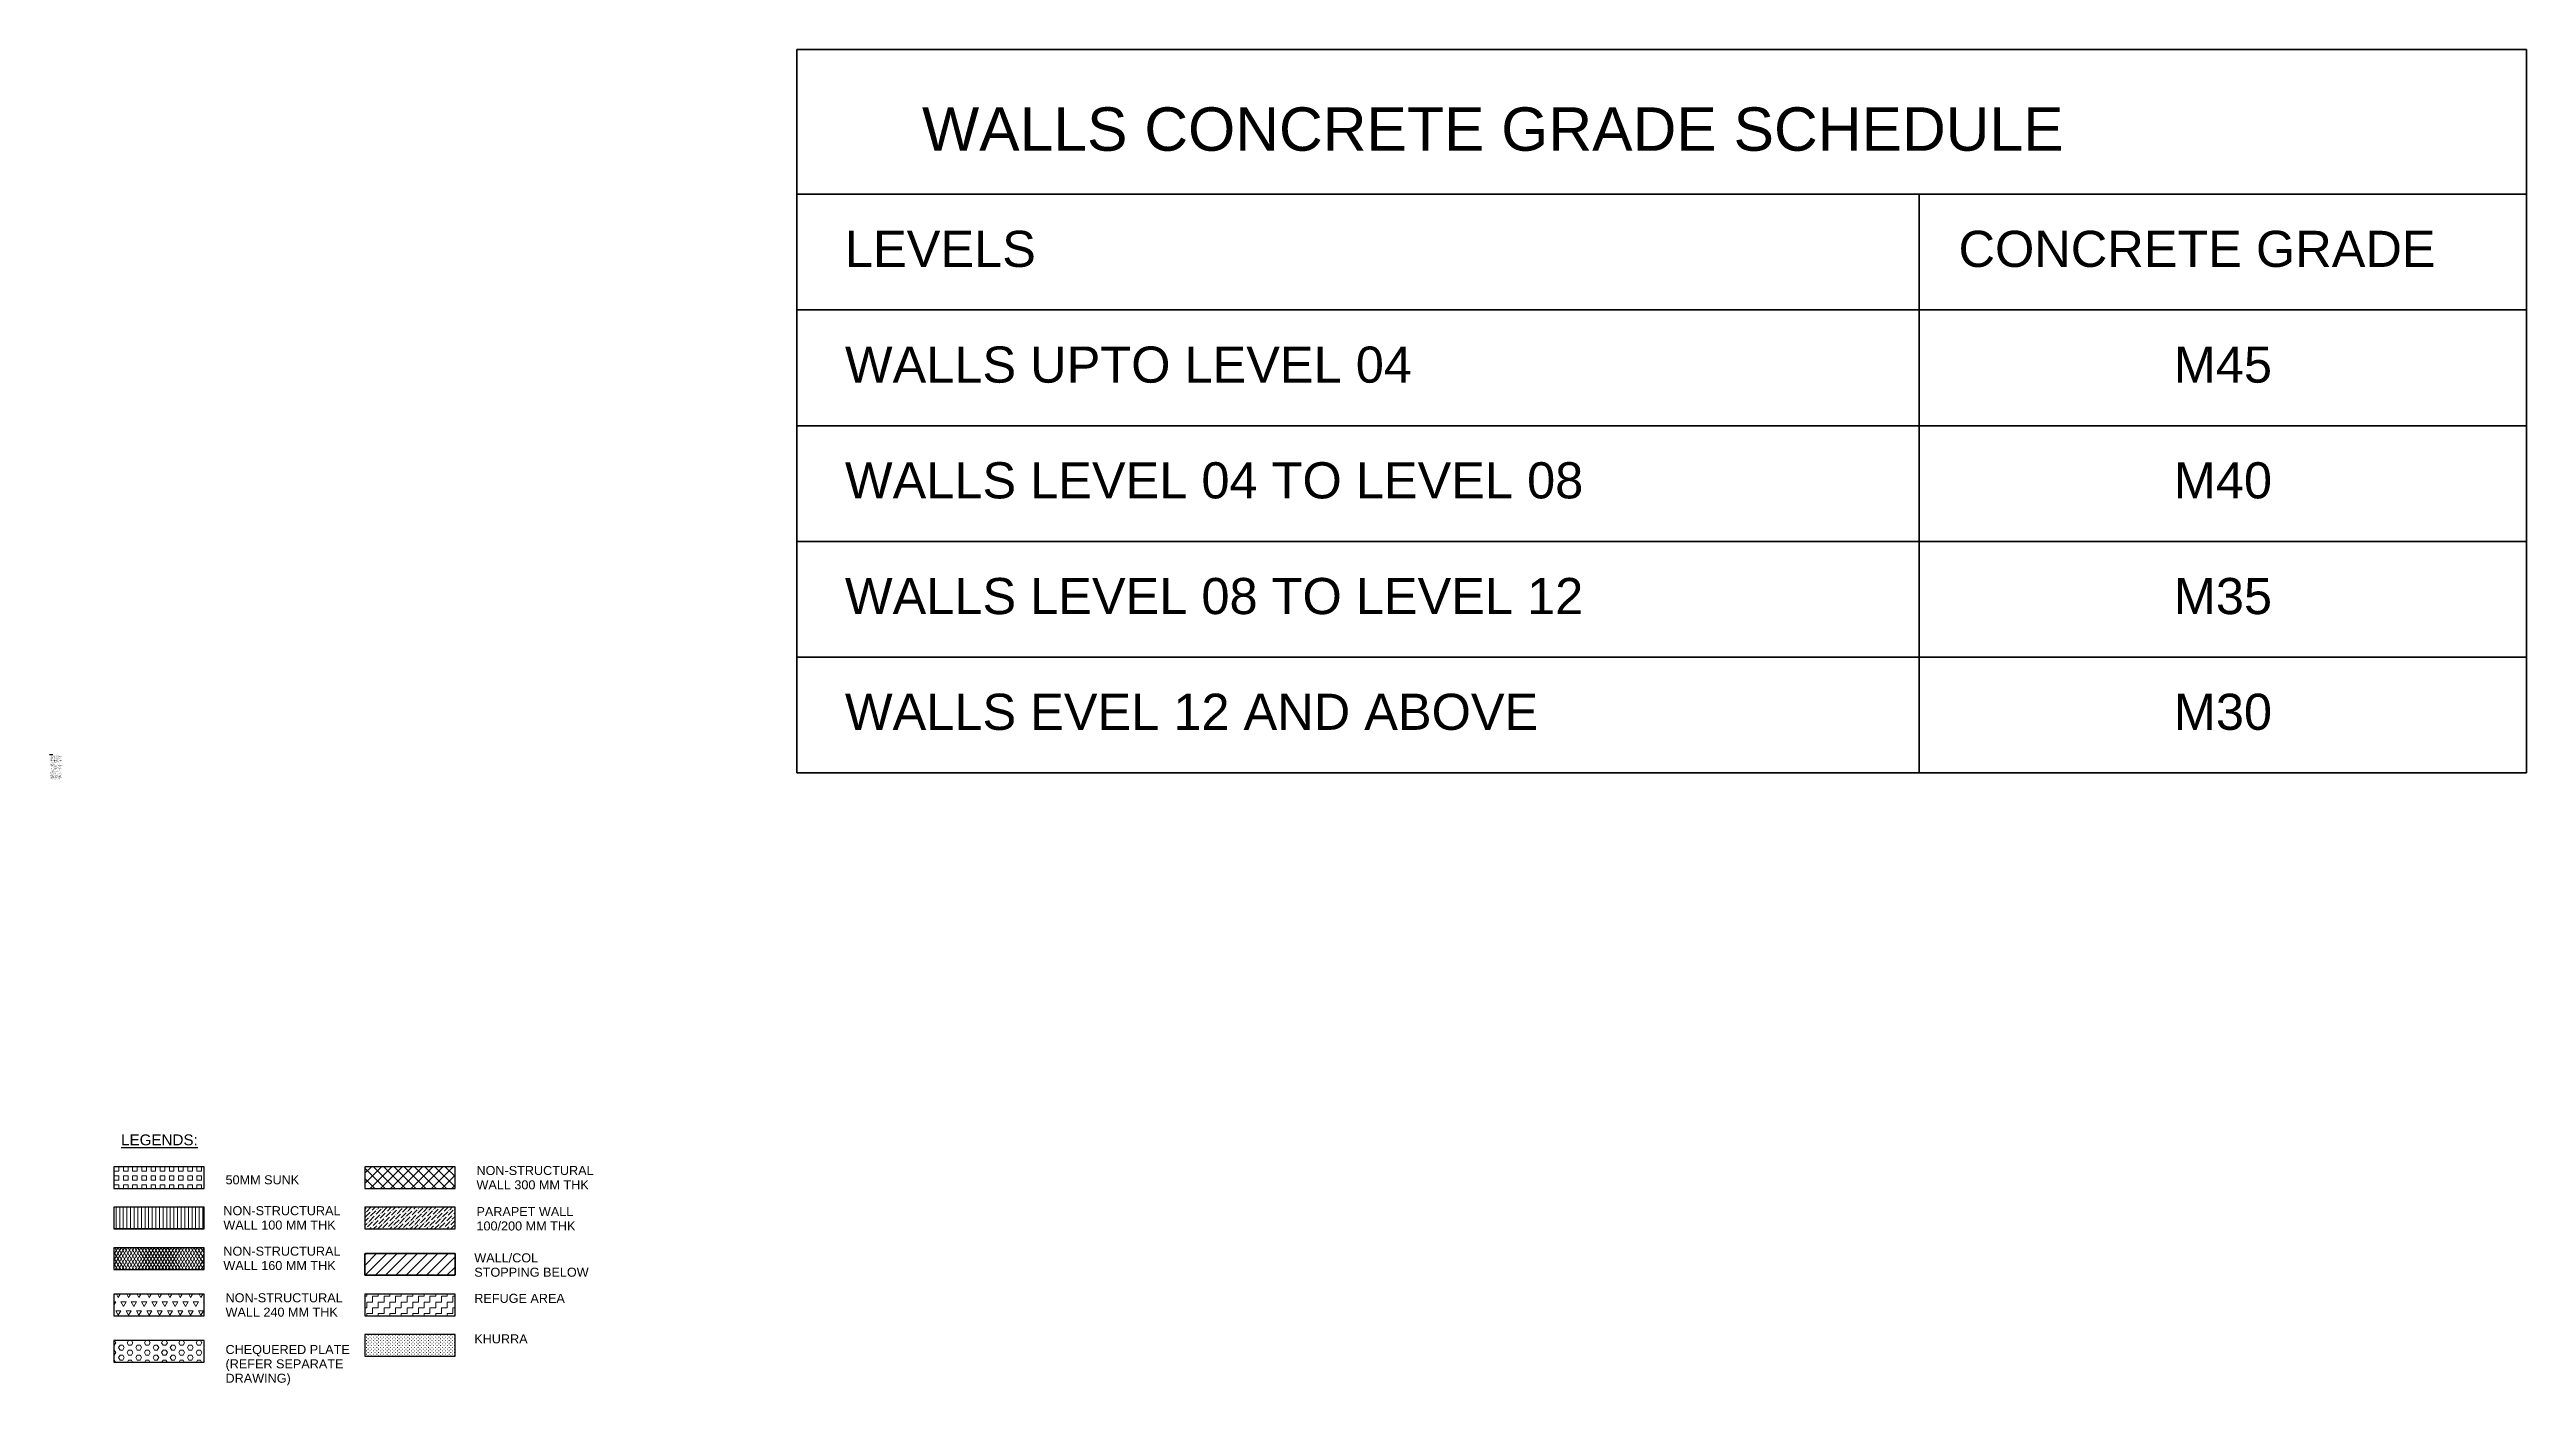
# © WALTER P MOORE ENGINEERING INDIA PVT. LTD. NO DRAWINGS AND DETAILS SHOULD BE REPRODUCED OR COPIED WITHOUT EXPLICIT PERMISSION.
# Model space of a CAD drawing. Header units: millimetres. Extents: x 464749 to 583467, y -95146 to 240958.
# Drawn here: x 507404 to 524531, y 6011 to 15246 of the extents above.
import ezdxf

# ---------------------------------------------------------------- set-up
doc = ezdxf.new("R2010")
doc.units = ezdxf.units.MM
doc.linetypes.add('_Hidden 1_8_', pattern=[4.7625, 3.175, -1.5875])
for name, color, linetype, lineweight in [('A-DETL', 90, 'Continuous', 13), ('A-DETL-GENF', 92, 'Continuous', 9), ('G-ANNO-TEXT', 231, 'Continuous', 13)]:
    doc.layers.add(name, color=color, linetype=linetype, lineweight=lineweight)
doc.styles.add('Arial_4', font='arial.ttf', dxfattribs={"height": 2.5})
doc.styles.add('Arial_5', font='arial.ttf', dxfattribs={"height": 75})
doc.styles.add('Arial_6', font='arial.ttf', dxfattribs={"height": 62.5})
doc.styles.add('Arial_7', font='arial.ttf', dxfattribs={"height": 300})
doc.styles.add('Arial_8', font='arial.ttf', dxfattribs={"height": 250})
doc.styles.add('Arial_B', font='arialbd.ttf', dxfattribs={"height": 2.5})

msp = doc.modelspace()

# ---------------------------------------------------------------- hatches: boundary and pattern name
at = {"layer": 'A-DETL-GENF', "lineweight": 13}
h = msp.add_hatch(dxfattribs=at)
h.set_pattern_fill('FP_93', color=253, style=0, pattern_type=2)
h.set_pattern_definition([(0, (499914.43, 0), (0, 31.75), [31.75, -31.75]), (90, (499914.43, 0), (-31.75, 2e-15), [31.75, -31.75])])
h.paths.add_polyline_path([(508473.2, 7372.9), (508473.2, 7522.9), (507849.3, 7522.9), (507849.3, 7372.9)], flags=0)
at = {"layer": 'A-DETL-GENF', "lineweight": 18}
h = msp.add_hatch(dxfattribs=at)
h.set_pattern_fill('FP_95', color=53, style=0, pattern_type=2)
h.set_pattern_definition([(45, (499914.43, 0), (-35.35534, 35.35534), []), (135, (499914.43, 0), (-35.35534, -35.35534), [])])
h.paths.add_polyline_path([(510208.2, 7372.9), (510208.2, 7522.9), (509584.3, 7522.9), (509584.3, 7372.9)], flags=0)
h = msp.add_hatch(dxfattribs=at)
h.set_pattern_fill('FP_97', color=53, style=0, pattern_type=2)
h.set_pattern_definition([(90, (499914.431, 0), (-25, 2e-15), [])])
h.paths.add_polyline_path([(508473.2, 7092.9), (508473.2, 7242.9), (507849.3, 7242.9), (507849.3, 7092.9)], flags=0)
h = msp.add_hatch(dxfattribs=at)
h.set_pattern_fill('FP_94', color=53, style=0, pattern_type=2)
h.set_pattern_definition([(45, (499914.431, 0), (10.52387, 38.587524), [49.609, -9.922, 0.838, -9.084])])
h.paths.add_polyline_path([(510208.2, 7092.9), (510208.2, 7242.9), (509584.3, 7242.9), (509584.3, 7092.9)], flags=0)
at = {"layer": 'A-DETL-GENF', "lineweight": 13}
h = msp.add_hatch(dxfattribs=at)
h.set_pattern_fill('FP_98', color=253, style=0, pattern_type=2)
h.set_pattern_definition([(60, (499914.431, 0), (-17.185408, 9.922), []), (120, (499914.431, 0), (-17.185408, -9.922), [])])
h.paths.add_polyline_path([(508473.2, 6812.9), (508473.2, 6962.9), (507849.3, 6962.9), (507849.3, 6812.9)], flags=0)
h = msp.add_hatch(dxfattribs=at)
h.set_pattern_fill('FP_96', color=253, style=0, pattern_type=2)
h.set_pattern_definition([(45, (499914.43, 0), (-35.35534, 35.35534), [])])
h.paths.add_polyline_path([(510208.2, 6772.9), (510208.2, 6922.9), (509584.3, 6922.9), (509584.3, 6772.9)], flags=0)
h = msp.add_hatch(dxfattribs=at)
h.set_pattern_fill('FP_99', color=253, style=0, pattern_type=2)
h.set_pattern_definition([(60, (499914.43, 0), (-35.7189, 61.86706), [35.719, -35.719]), (120, (499914.43, 0), (-71.4379, 6e-05), [35.719, -35.719]), (0, (499896.57, 30.93), (35.719, 61.867), [35.719, -35.719])])
h.paths.add_polyline_path([(508473.2, 6492.9), (508473.2, 6642.9), (507849.3, 6642.9), (507849.3, 6492.9)], flags=0)
h = msp.add_hatch(dxfattribs=at)
h.set_pattern_fill('FP_100', color=253, style=0, pattern_type=2)
h.set_pattern_definition([(0, (499914.43, 0), (39.687, 39.687), [39.687, -39.687]), (90, (499954.12, 0), (-39.687, 39.688), [39.687, -39.687])])
h.paths.add_polyline_path([(510208.2, 6492.9), (510208.2, 6642.9), (509584.3, 6642.9), (509584.3, 6492.9)], flags=0)
at = {"layer": 'A-DETL-GENF', "lineweight": 18}
h = msp.add_hatch(dxfattribs=at)
h.set_pattern_fill('FP_102', style=0, pattern_type=2)
h.set_pattern_definition([(0, (499914.431, 0), (23.812, 23.812), [2.977, -20.836]), (0, (499926.337, 11.906), (23.812, 23.812), [2.977, -20.836])])
h.paths.add_polyline_path([(510208.2, 6212.9), (510208.2, 6362.9), (509584.3, 6362.9), (509584.3, 6212.9)], flags=0)
at = {"layer": 'A-DETL-GENF', "lineweight": 13}
h = msp.add_hatch(dxfattribs=at)
h.set_pattern_fill('FP_101', color=253, style=0, pattern_type=2)
h.set_pattern_definition([(0, (499914.43, 0), (0, 34.37), [19.844, -39.687]), (120, (499914.43, 0), (-29.76529, -17.185), [19.844, -39.688]), (60, (499934.275, 0), (-29.76529, 17.185), [19.844, -39.687])])
h.paths.add_polyline_path([(508473.2, 6172.9), (508473.2, 6322.9), (507849.3, 6322.9), (507849.3, 6172.9)], flags=0)

# ---------------------------------------------------------------- linework, layer by layer
at = {"layer": 'A-DETL', "lineweight": 50}
for p, q in [((512570.6, 15245.9), (524530.6, 15245.9)), ((512570.6, 10245.9), (512570.6, 15245.9)), ((524530.6, 15245.9), (524530.6, 10245.9)), ((512570.6, 14245.9), (524530.6, 14245.9)), ((520330.6, 14245.9), (520330.6, 10245.9)), ((512570.6, 13445.9), (524530.6, 13445.9)), ((512570.6, 12645.9), (524530.6, 12645.9)), ((512570.6, 11845.9), (524530.6, 11845.9)), ((512570.6, 11045.9), (524530.6, 11045.9)), ((512570.6, 10245.9), (524530.6, 10245.9))]:
    msp.add_line(p, q, dxfattribs=at)
at = {"layer": 'A-DETL', "lineweight": 25}
for p, q in [((508473.2, 7522.9), (507849.3, 7522.9)), ((507849.3, 7522.9), (507849.3, 7372.9)), ((508473.2, 7522.9), (507849.3, 7522.9)), ((507849.3, 7522.9), (507849.3, 7372.9)), ((507849.3, 7372.9), (508473.2, 7372.9)), ((507849.3, 7372.9), (508473.2, 7372.9)), ((508473.2, 7372.9), (508473.2, 7522.9)), ((508473.2, 7372.9), (508473.2, 7522.9)), ((510208.2, 7522.9), (509584.3, 7522.9)), ((509584.3, 7522.9), (509584.3, 7372.9)), ((510208.2, 7522.9), (509584.3, 7522.9)), ((509584.3, 7522.9), (509584.3, 7372.9)), ((509584.3, 7372.9), (510208.2, 7372.9)), ((509584.3, 7372.9), (510208.2, 7372.9)), ((510208.2, 7372.9), (510208.2, 7522.9)), ((510208.2, 7372.9), (510208.2, 7522.9)), ((508473.2, 7242.9), (507849.3, 7242.9)), ((507849.3, 7242.9), (507849.3, 7092.9)), ((508473.2, 7242.9), (507849.3, 7242.9)), ((507849.3, 7242.9), (507849.3, 7092.9)), ((508473.2, 7092.9), (508473.2, 7242.9)), ((508473.2, 7092.9), (508473.2, 7242.9)), ((510208.2, 7242.9), (509584.3, 7242.9)), ((509584.3, 7242.9), (509584.3, 7092.9)), ((510208.2, 7242.9), (509584.3, 7242.9)), ((509584.3, 7242.9), (509584.3, 7092.9)), ((510208.2, 7092.9), (510208.2, 7242.9)), ((510208.2, 7092.9), (510208.2, 7242.9)), ((507849.3, 7092.9), (508473.2, 7092.9)), ((508473.2, 7092.9), (507849.3, 7092.9)), ((509584.3, 7092.9), (510208.2, 7092.9)), ((509584.3, 7092.9), (510208.2, 7092.9)), ((508473.2, 6962.9), (507849.3, 6962.9)), ((507849.3, 6962.9), (507849.3, 6812.9)), ((508473.2, 6962.9), (507849.3, 6962.9)), ((507849.3, 6962.9), (507849.3, 6812.9)), ((508473.2, 6812.9), (508473.2, 6962.9)), ((508473.2, 6812.9), (508473.2, 6962.9)), ((507849.3, 6812.9), (508473.2, 6812.9)), ((507849.3, 6812.9), (508473.2, 6812.9)), ((508473.2, 6642.9), (507849.3, 6642.9)), ((507849.3, 6642.9), (507849.3, 6492.9)), ((508473.2, 6642.9), (507849.3, 6642.9)), ((507849.3, 6642.9), (507849.3, 6492.9)), ((508473.2, 6492.9), (508473.2, 6642.9)), ((508473.2, 6492.9), (508473.2, 6642.9)), ((510208.2, 6642.9), (509584.3, 6642.9)), ((509584.3, 6642.9), (509584.3, 6492.9)), ((510208.2, 6642.9), (509584.3, 6642.9)), ((509584.3, 6642.9), (509584.3, 6492.9)), ((510208.2, 6492.9), (510208.2, 6642.9)), ((510208.2, 6492.9), (510208.2, 6642.9)), ((507849.3, 6492.9), (508473.2, 6492.9)), ((507849.3, 6492.9), (508473.2, 6492.9)), ((509584.3, 6492.9), (510208.2, 6492.9)), ((509584.3, 6492.9), (510208.2, 6492.9)), ((510208.2, 6362.9), (509584.3, 6362.9)), ((509584.3, 6362.9), (509584.3, 6212.9)), ((510208.2, 6212.9), (510208.2, 6362.9)), ((508473.2, 6322.9), (507849.3, 6322.9)), ((507849.3, 6322.9), (507849.3, 6172.9)), ((508473.2, 6322.9), (507849.3, 6322.9)), ((507849.3, 6322.9), (507849.3, 6172.9)), ((507849.3, 6172.9), (508473.2, 6172.9)), ((507849.3, 6172.9), (508473.2, 6172.9)), ((508473.2, 6172.9), (508473.2, 6322.9)), ((508473.2, 6172.9), (508473.2, 6322.9)), ((509584.3, 6212.9), (510208.2, 6212.9))]:
    msp.add_line(p, q, dxfattribs=at)
at = {"layer": 'A-DETL', "linetype": '_Hidden 1_8_', "lineweight": 35}
for p, q in [((510208.2, 6922.9), (509584.3, 6922.9)), ((509584.3, 6922.9), (509584.3, 6772.9)), ((510208.2, 6922.9), (509584.3, 6922.9)), ((509584.3, 6922.9), (509584.3, 6772.9)), ((510208.2, 6772.9), (510208.2, 6922.9)), ((510208.2, 6772.9), (510208.2, 6922.9)), ((509584.3, 6772.9), (510208.2, 6772.9)), ((509584.3, 6772.9), (510208.2, 6772.9))]:
    msp.add_line(p, q, dxfattribs=at)

# ---------------------------------------------------------------- texts
at = {"layer": 'G-ANNO-TEXT', "color": 7, "lineweight": 25, "attachment_point": 1}
for s, insert, char_height, width, style in [('WALLS CONCRETE GRADE SCHEDULE', (513436.8, 14846.3), 300, 9724.469, 'Arial_7'), ('LEVELS', (512903.9, 13993.1), 250, 1587.341, 'Arial_8'), ('CONCRETE GRADE', (520603.9, 13993.1), 250, 3992.404, 'Arial_8'), ('WALLS UPTO LEVEL 04', (512903.9, 13193.1), 250, 4754.007, 'Arial_8'), ('M45', (522092.1, 13193.1), 250, 809.704, 'Arial_8'), ('WALLS LEVEL 04 TO LEVEL 08', (512903.9, 12393.1), 250, 6181.011, 'Arial_8'), ('M40', (522092.1, 12393.1), 250, 809.704, 'Arial_8'), ('WALLS LEVEL 08 TO LEVEL 12', (512903.9, 11593.1), 250, 6181.011, 'Arial_8'), ('M35', (522092.1, 11593.1), 250, 809.704, 'Arial_8'), ('WALLS EVEL 12 AND ABOVE', (512903.9, 10793.1), 250, 5804.218, 'Arial_8'), ('M30', (522092.1, 10793.1), 250, 809.704, 'Arial_8'), ('\\LPLAN NOTES:', (507404.3, 10375.1), 2.5, 28.46, 'Arial_B'), ('4.    STRUCTURAL DRAWINGS SHOULD BE ', (507404.3, 10315.5), 2.5, 88.186, 'Arial_4'), ('2.    ALL DIMENSIONS ARE IN mm UNO. ALL ', (507404.3, 10343.3), 2.5, 89.067, 'Arial_4'), ('3.    REFER ARCHITECTURAL DRGS. FOR LEVELS,', (507404.3, 10331.4), 2.5, 102.295, 'Arial_4'), ('5.    DESIGN AND ERECTION OF FORMWORK / ', (507404.3, 10299.7), 2.5, 95.24, 'Arial_4'), ('6.    POUR SEQUENCE SHOULD BE APPROVED BY ', (507404.3, 10275.9), 2.5, 103.578, 'Arial_4'), ('1.    THIS DRAWING SHOULD BE READ ALONG WITH', (507404.3, 10367.1), 2.5, 106.544, 'Arial_4'), ('       ANY CHANGES/DEVIATION FOUND SHOULD BE ', (507404.3, 10355.2), 2.5, 106.143, 'Arial_4'), ('       ARCHITECT / STRUCTURAL CONSULTANT.', (507404.3, 10347.3), 2.5, 95.882, 'Arial_4'), ('       AND DETAILS.', (507404.3, 10303.6), 2.5, 37.359, 'Arial_4'), ('       / SHUTTERING /SHORING/ EARTH RETENTION / ', (507404.3, 10291.7), 2.5, 106.624, 'Arial_4'), ('       SPECIALIST DRAWINGS AND SPECIFICATIONS. ', (507404.3, 10359.2), 2.5, 106.464, 'Arial_4'), ('       SETTING-OUT CENTERLINE DIMENSIONS, ', (507404.3, 10327.5), 2.5, 95.561, 'Arial_4'), ('       STRUCTURAL REINFORCEMENT LAYOUTS ', (507404.3, 10307.6), 2.5, 97.004, 'Arial_4'), ('       SUPPORTING PROPS / TEMPORARY SUPPORTS ', (507404.3, 10295.7), 2.5, 108.308, 'Arial_4'), ('       RELEVANT ARCHITECTURAL, MEP, ANY OTHER ', (507404.3, 10363.2), 2.5, 107.186, 'Arial_4'), ('       DIMENSIONS ARE TO BE READ AND ', (507404.3, 10339.4), 2.5, 83.135, 'Arial_4'), ('       NOT TO BE SCALED.', (507404.3, 10335.4), 2.5, 50.586, 'Arial_4'), ('       NON-STRUCTURAL WALL AND ANY OTHER', (507404.3, 10323.5), 2.5, 96.523, 'Arial_4'), ('       RELEVANT INFORMATION.', (507404.3, 10319.5), 2.5, 62.692, 'Arial_4'), ('       REFERRED ONLY FOR MEMBER SIZES, ', (507404.3, 10311.6), 2.5, 89.709, 'Arial_4'), ('       DE-WATERING ETC. REQUIRED DURING ', (507404.3, 10287.8), 2.5, 92.194, 'Arial_4'), ('       EXECUTION OF WORKS / CONSTRUCTION WILL ', (507404.3, 10283.8), 2.5, 107.667, 'Arial_4'), ('       BE THE RESPONSIBILITY OF THE CONTRACTOR.', (507404.3, 10279.8), 2.5, 108.789, 'Arial_4'), ('       IMMEDIATELY BROUGHT TO NOTICE OF ', (507404.3, 10351.3), 2.5, 91.954, 'Arial_4'), ('7.    REFER S0xx SERIES FOR GENERAL NOTES, ', (507404.3, 10264), 2.5, 99.409, 'Arial_4'), ('8.    ALL REINFORCEMENT STEEL TO BE Fe550D', (507404.3, 10256), 2.5, 98.447, 'Arial_4'), ('9.   CONTRACTOR TO ENSURE THE SAFETY OF ', (507404.3, 10248.1), 2.5, 98.527, 'Arial_4'), ('10.   ANY OPENINGS IN STRUCTURAL ELEMENT   ', (507404.3, 10224.3), 2.5, 101.413, 'Arial_4'), ('11. ALL NON-STRUCTURAL WALLS TO BE ', (507404.3, 10212.4), 2.5, 85.781, 'Arial_4'), ('      AND FOLLOW SAFE AND GOOD CONSTRUCTION ', (507404.3, 10240.1), 2.5, 108.228, 'Arial_4'), ('      ANCHORED AT TOP AND BOTTOM AS PER ', (507404.3, 10208.4), 2.5, 95.24, 'Arial_4'), ('      GEAR, HARNESS ETC. DURING CONSTRUCTION / ', (507404.3, 10232.2), 2.5, 109.671, 'Arial_4'), ('      TYPICAL NON-STRUCTURAL WALL DETAIL', (507404.3, 10204.4), 2.5, 94.198, 'Arial_4'), ('      MEN /  LABOUR AT SITE DURING CONSTRUCTION', (507404.3, 10244.1), 2.5, 109.19, 'Arial_4'), ('      PRACTICES INCLUDING PROVISION OF SAFETY ', (507404.3, 10236.2), 2.5, 106.464, 'Arial_4'), ('      EXECUTION OF ALL WORKS.', (507404.3, 10228.2), 2.5, 66.139, 'Arial_4'), ('       TYPICAL DETAILS.', (507404.3, 10260), 2.5, 46.097, 'Arial_4'), ('       STRUCTURAL CONSULTANT PRIOR TO ', (507404.3, 10271.9), 2.5, 89.709, 'Arial_4'), ('       GRADE. ', (507404.3, 10252), 2.5, 25.814, 'Arial_4'), ('       OTHER THAN SHOWN IN STRUCTURAL  ', (507404.3, 10220.3), 2.5, 91.072, 'Arial_4'), ('       EXECUTION OF WORK.', (507404.3, 10267.9), 2.5, 55.878, 'Arial_4'), ('       DRAWINGS NEED TO BE SIGNED OFF BY EOR', (507404.3, 10216.3), 2.5, 102.857, 'Arial_4'), ('\\LLEGENDS:', (507899.3, 7746.4), 75, 651.371, 'Arial_5'), ('50MM SUNK', (508621.2, 7464), 62.5, 611.287, 'Arial_6'), ('WALL 300 MM THK', (510356.2, 7429.3), 62.5, 939.979, 'Arial_6'), ('NON-STRUCTURAL ', (510356.2, 7528.5), 62.5, 1012.13, 'Arial_6'), ('NON-STRUCTURAL ', (508606.2, 7250.6), 62.5, 1012.13, 'Arial_6'), ('PARAPET WALL', (510356.2, 7244.3), 62.5, 813.713, 'Arial_6'), ('WALL 100 MM THK', (508606.2, 7151.4), 62.5, 939.979, 'Arial_6'), ('100/200 MM THK', (510356.2, 7145), 62.5, 823.734, 'Arial_6'), ('WALL 160 MM THK', (508606.2, 6871.4), 62.5, 939.979, 'Arial_6'), ('NON-STRUCTURAL ', (508606.2, 6970.6), 62.5, 1012.13, 'Arial_6'), ('WALL/COL ', (510341.2, 6924.5), 62.5, 567.194, 'Arial_6'), ('STOPPING BELOW', (510341.2, 6825.3), 62.5, 962.025, 'Arial_6'), ('WALL 240 MM THK', (508621.2, 6549.3), 62.5, 939.979, 'Arial_6'), ('NON-STRUCTURAL ', (508621.2, 6648.5), 62.5, 1012.13, 'Arial_6'), ('REFUGE AREA', (510341.2, 6644.5), 62.5, 755.59, 'Arial_6'), ('KHURRA', (510341.2, 6364.5), 62.5, 444.937, 'Arial_6'), ('CHEQUERED PLATE', (508621.2, 6291), 62.5, 1038.185, 'Arial_6'), ('(REFER SEPARATE ', (508621.2, 6191.8), 62.5, 1016.139, 'Arial_6'), ('DRAWING)', (508621.2, 6092.5), 62.5, 551.16, 'Arial_6')]:
    msp.add_mtext(s, dxfattribs=dict(at, insert=insert, char_height=char_height, width=width, style=style))

doc.saveas('drawing.dxf')
